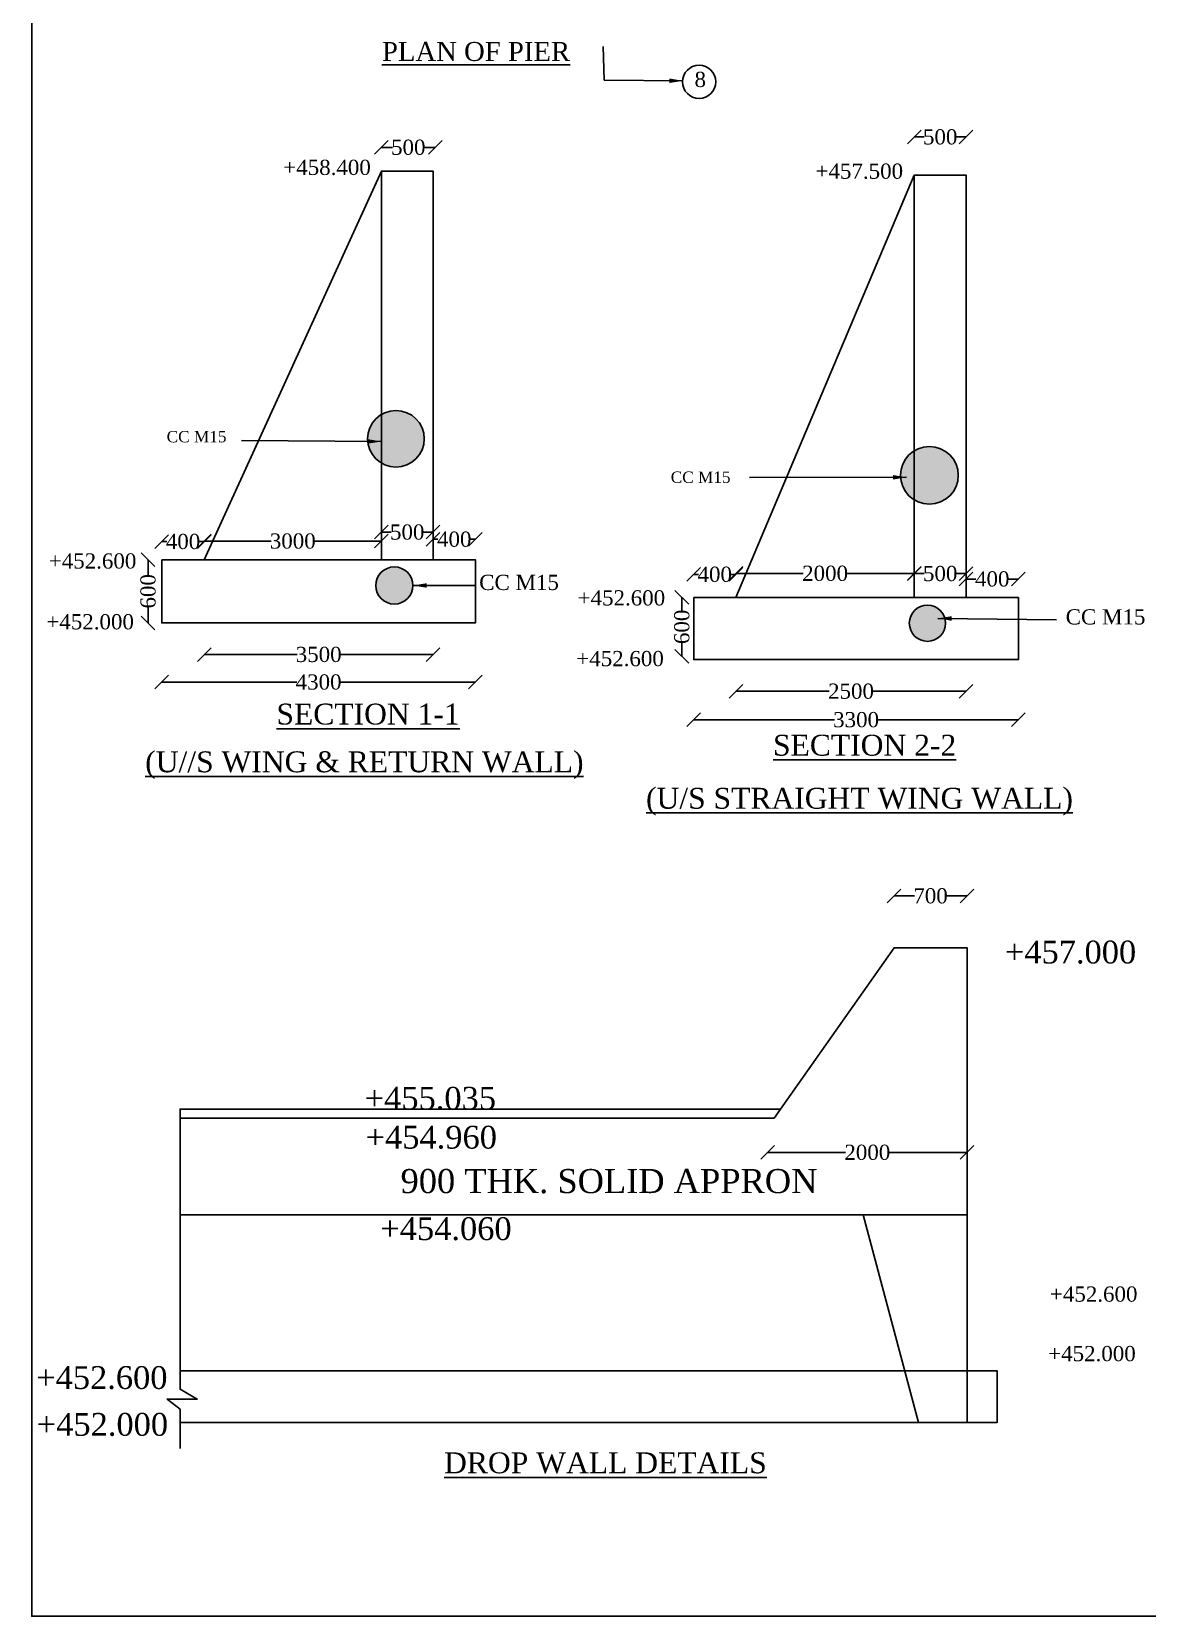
# Model space of a CAD drawing. Header units: millimetres. Extents: x 2133338 to 2187561, y 45599956 to 45638316.
# Drawn here: x 2133338 to 2148018, y 45599956 to 45620819 of the extents above; entities that cross this region are included whole.
import ezdxf

# ---------------------------------------------------------------- set-up
doc = ezdxf.new("R2010")
doc.units = ezdxf.units.MM
doc.header["$MEASUREMENT"] = 0
for name, color, linetype in [('DIMENSION', 7, 'Continuous'), ('DRAWING', 2, 'Continuous'), ('TEXT', 7, 'Continuous')]:
    doc.layers.add(name, color=color, linetype=linetype)
doc.styles.get("Standard").update_dxf_attribs({"font": 'times.ttf', "height": 200})
doc.dimstyles.get("Standard").update_dxf_attribs({"dimtxt": 200, "dimasz": 180, "dimexe": 0.18, "dimexo": 0.0625, "dimgap": 0.09, "dimtad": 0, "dimdec": 0, "dimzin": 0, "dimdsep": 46, "dimtxsty": 'Standard', "dimblk": 'OBLIQUE', "dimcen": 0.09, "dimse1": 1, "dimse2": 1, "dimadec": 0, "dimazin": 0, "dimtfac": 1, "dimtdec": 0, "dimtofl": 0, "dimtmove": 0, "dimatfit": 3, "dimfxl": 1, "dimtolj": 1, "dimtzin": 0, "dimarcsym": 0})

# ---------------------------------------------------------------- blocks, each defined once
blk = doc.blocks.new('_Oblique')
at = {"color": 0, "linetype": 'ByBlock', "lineweight": -2}
blk.add_line((-0.5, -0.5), (0.5, 0.5), dxfattribs=at)
blk = doc.blocks.new('*D89')
at = {"layer": 'Defpoints', "color": 0, "transparency": 16777216}
for p in [(2138648, 45619296), (2137939, 45618984), (2138648, 45618984)]:
    blk.add_point(p, dxfattribs=at)
at = {"layer": 'DIMENSION', "color": 0, "lineweight": -2, "transparency": 16777216}
for p, q in [((2137939, 45619296), (2138084, 45619296)), ((2138648, 45619296), (2138503, 45619296))]:
    blk.add_line(p, q, dxfattribs=at)
at = {"layer": 'DIMENSION', "color": 0, "lineweight": -2, "transparency": 16777216, "xscale": 180, "yscale": 180, "zscale": 180, "rotation": 180}
blk.add_blockref('_Oblique', (2137939, 45619296), dxfattribs=at)
at = {"layer": 'DIMENSION', "color": 0, "lineweight": -2, "transparency": 16777216, "xscale": 180, "yscale": 180, "zscale": 180}
blk.add_blockref('_Oblique', (2138648, 45619296), dxfattribs=at)
at = {"layer": 'DIMENSION', "color": 0, "transparency": 16777216, "insert": (2138293, 45619296), "char_height": 200, "attachment_point": 5}
blk.add_mtext('\\A1;500', dxfattribs=at)
blk = doc.blocks.new('*D90')
at = {"layer": 'Defpoints', "color": 0, "transparency": 16777216}
for p in [(2139176, 45614136), (2138620, 45613867), (2139176, 45613867)]:
    blk.add_point(p, dxfattribs=at)
at = {"layer": 'DIMENSION', "color": 0, "lineweight": -2, "transparency": 16777216}
for p, q in [((2138620, 45614136), (2138684, 45614136)), ((2139176, 45614136), (2139112, 45614136))]:
    blk.add_line(p, q, dxfattribs=at)
at = {"layer": 'DIMENSION', "color": 0, "lineweight": -2, "transparency": 16777216, "xscale": 180, "yscale": 180, "zscale": 180, "rotation": 180}
blk.add_blockref('_Oblique', (2138620, 45614136), dxfattribs=at)
at = {"layer": 'DIMENSION', "color": 0, "lineweight": -2, "transparency": 16777216, "xscale": 180, "yscale": 180, "zscale": 180}
blk.add_blockref('_Oblique', (2139176, 45614136), dxfattribs=at)
at = {"layer": 'DIMENSION', "color": 0, "transparency": 16777216, "insert": (2138898, 45614136), "char_height": 200, "attachment_point": 5}
blk.add_mtext('\\A1;400', dxfattribs=at)
blk = doc.blocks.new('*D91')
at = {"layer": 'Defpoints', "color": 0, "transparency": 16777216}
for p in [(2137939, 45614230), (2137939, 45613867), (2138620, 45613867)]:
    blk.add_point(p, dxfattribs=at)
at = {"layer": 'DIMENSION', "color": 0, "lineweight": -2, "transparency": 16777216}
for p, q in [((2137939, 45614230), (2138070, 45614230)), ((2138620, 45614230), (2138489, 45614230))]:
    blk.add_line(p, q, dxfattribs=at)
at = {"layer": 'DIMENSION', "color": 0, "lineweight": -2, "transparency": 16777216, "xscale": 180, "yscale": 180, "zscale": 180, "rotation": 180}
blk.add_blockref('_Oblique', (2137939, 45614230), dxfattribs=at)
at = {"layer": 'DIMENSION', "color": 0, "lineweight": -2, "transparency": 16777216, "xscale": 180, "yscale": 180, "zscale": 180}
blk.add_blockref('_Oblique', (2138620, 45614230), dxfattribs=at)
at = {"layer": 'DIMENSION', "color": 0, "transparency": 16777216, "insert": (2138279, 45614230), "char_height": 200, "attachment_point": 5}
blk.add_mtext('\\A1;500', dxfattribs=at)
blk = doc.blocks.new('*D92')
at = {"layer": 'Defpoints', "color": 0, "transparency": 16777216}
for p in [(2135608, 45614112), (2135608, 45613867), (2137939, 45613867)]:
    blk.add_point(p, dxfattribs=at)
at = {"layer": 'DIMENSION', "color": 0, "lineweight": -2, "transparency": 16777216}
for p, q in [((2135608, 45614112), (2136489, 45614112)), ((2137939, 45614112), (2137058, 45614112))]:
    blk.add_line(p, q, dxfattribs=at)
at = {"layer": 'DIMENSION', "color": 0, "lineweight": -2, "transparency": 16777216, "xscale": 180, "yscale": 180, "zscale": 180, "rotation": 180}
blk.add_blockref('_Oblique', (2135608, 45614112), dxfattribs=at)
at = {"layer": 'DIMENSION', "color": 0, "lineweight": -2, "transparency": 16777216, "xscale": 180, "yscale": 180, "zscale": 180}
blk.add_blockref('_Oblique', (2137939, 45614112), dxfattribs=at)
at = {"layer": 'DIMENSION', "color": 0, "transparency": 16777216, "insert": (2136773, 45614112), "char_height": 200, "attachment_point": 5}
blk.add_mtext('\\A1;3000', dxfattribs=at)
blk = doc.blocks.new('*D93')
at = {"layer": 'Defpoints', "color": 0, "transparency": 16777216}
for p in [(2135049, 45614106), (2135049, 45613867), (2135608, 45613867)]:
    blk.add_point(p, dxfattribs=at)
at = {"layer": 'DIMENSION', "color": 0, "lineweight": -2, "transparency": 16777216}
for p, q in [((2135049, 45614106), (2135115, 45614106)), ((2135608, 45614106), (2135543, 45614106))]:
    blk.add_line(p, q, dxfattribs=at)
at = {"layer": 'DIMENSION', "color": 0, "lineweight": -2, "transparency": 16777216, "xscale": 180, "yscale": 180, "zscale": 180, "rotation": 180}
blk.add_blockref('_Oblique', (2135049, 45614106), dxfattribs=at)
at = {"layer": 'DIMENSION', "color": 0, "lineweight": -2, "transparency": 16777216, "xscale": 180, "yscale": 180, "zscale": 180}
blk.add_blockref('_Oblique', (2135608, 45614106), dxfattribs=at)
at = {"layer": 'DIMENSION', "color": 0, "transparency": 16777216, "insert": (2135329, 45614106), "char_height": 200, "attachment_point": 5}
blk.add_mtext('\\A1;400', dxfattribs=at)
blk = doc.blocks.new('*D94')
at = {"layer": 'Defpoints', "color": 0, "transparency": 16777216}
for p in [(2135049, 45613867), (2134869, 45613035), (2135049, 45613035)]:
    blk.add_point(p, dxfattribs=at)
at = {"layer": 'DIMENSION', "color": 0, "lineweight": -2, "transparency": 16777216}
for p, q in [((2134869, 45613867), (2134869, 45613661)), ((2134869, 45613035), (2134869, 45613241))]:
    blk.add_line(p, q, dxfattribs=at)
at = {"layer": 'DIMENSION', "color": 0, "lineweight": -2, "transparency": 16777216, "xscale": 180, "yscale": 180, "zscale": 180}
for p, rotation in [((2134869, 45613867), 90), ((2134869, 45613035), 270)]:
    blk.add_blockref('_Oblique', p, dxfattribs=dict(at, rotation=rotation))
at = {"layer": 'DIMENSION', "color": 0, "transparency": 16777216, "insert": (2134869, 45613451), "char_height": 200, "attachment_point": 5, "rotation": 90}
blk.add_mtext('\\A1;600', dxfattribs=at)
blk = doc.blocks.new('*D95')
at = {"layer": 'Defpoints', "color": 0, "transparency": 16777216}
for p in [(2135049, 45613035), (2139176, 45613035), (2139176, 45612256)]:
    blk.add_point(p, dxfattribs=at)
at = {"layer": 'DIMENSION', "color": 0, "lineweight": -2, "transparency": 16777216}
for p, q in [((2135049, 45612256), (2136825, 45612256)), ((2139176, 45612256), (2137401, 45612256))]:
    blk.add_line(p, q, dxfattribs=at)
at = {"layer": 'DIMENSION', "color": 0, "lineweight": -2, "transparency": 16777216, "xscale": 180, "yscale": 180, "zscale": 180, "rotation": 180}
blk.add_blockref('_Oblique', (2135049, 45612256), dxfattribs=at)
at = {"layer": 'DIMENSION', "color": 0, "lineweight": -2, "transparency": 16777216, "xscale": 180, "yscale": 180, "zscale": 180}
blk.add_blockref('_Oblique', (2139176, 45612256), dxfattribs=at)
at = {"layer": 'DIMENSION', "color": 0, "transparency": 16777216, "insert": (2137113, 45612256), "char_height": 200, "attachment_point": 5}
blk.add_mtext('\\A1;4300', dxfattribs=at)
blk = doc.blocks.new('*D96')
at = {"layer": 'Defpoints', "color": 0, "transparency": 16777216}
for p in [(2135608, 45613867), (2138620, 45613867), (2135608, 45612619)]:
    blk.add_point(p, dxfattribs=at)
at = {"layer": 'DIMENSION', "color": 0, "lineweight": -2, "transparency": 16777216}
for p, q in [((2135608, 45612619), (2136830, 45612619)), ((2138620, 45612619), (2137398, 45612619))]:
    blk.add_line(p, q, dxfattribs=at)
at = {"layer": 'DIMENSION', "color": 0, "lineweight": -2, "transparency": 16777216, "xscale": 180, "yscale": 180, "zscale": 180, "rotation": 180}
blk.add_blockref('_Oblique', (2135608, 45612619), dxfattribs=at)
at = {"layer": 'DIMENSION', "color": 0, "lineweight": -2, "transparency": 16777216, "xscale": 180, "yscale": 180, "zscale": 180}
blk.add_blockref('_Oblique', (2138620, 45612619), dxfattribs=at)
at = {"layer": 'DIMENSION', "color": 0, "transparency": 16777216, "insert": (2137114, 45612619), "char_height": 200, "attachment_point": 5}
blk.add_mtext('\\A1;3500', dxfattribs=at)
blk = doc.blocks.new('*D97')
at = {"layer": 'Defpoints', "color": 0, "transparency": 16777216}
for p in [(2142049, 45612553), (2146322, 45612553), (2142049, 45611760)]:
    blk.add_point(p, dxfattribs=at)
at = {"layer": 'DIMENSION', "color": 0, "lineweight": -2, "transparency": 16777216}
for p, q in [((2142049, 45611760), (2143901, 45611760)), ((2146322, 45611760), (2144470, 45611760))]:
    blk.add_line(p, q, dxfattribs=at)
at = {"layer": 'DIMENSION', "color": 0, "lineweight": -2, "transparency": 16777216, "xscale": 180, "yscale": 180, "zscale": 180, "rotation": 180}
blk.add_blockref('_Oblique', (2142049, 45611760), dxfattribs=at)
at = {"layer": 'DIMENSION', "color": 0, "lineweight": -2, "transparency": 16777216, "xscale": 180, "yscale": 180, "zscale": 180}
blk.add_blockref('_Oblique', (2146322, 45611760), dxfattribs=at)
at = {"layer": 'DIMENSION', "color": 0, "transparency": 16777216, "insert": (2144186, 45611760), "char_height": 200, "attachment_point": 5}
blk.add_mtext('\\A1;3300', dxfattribs=at)
blk = doc.blocks.new('*D98')
at = {"layer": 'Defpoints', "color": 0, "transparency": 16777216}
for p in [(2142604, 45613370), (2145634, 45613370), (2142604, 45612135)]:
    blk.add_point(p, dxfattribs=at)
at = {"layer": 'DIMENSION', "color": 0, "lineweight": -2, "transparency": 16777216}
for p, q in [((2142604, 45612135), (2143832, 45612135)), ((2145634, 45612135), (2144406, 45612135))]:
    blk.add_line(p, q, dxfattribs=at)
at = {"layer": 'DIMENSION', "color": 0, "lineweight": -2, "transparency": 16777216, "xscale": 180, "yscale": 180, "zscale": 180, "rotation": 180}
blk.add_blockref('_Oblique', (2142604, 45612135), dxfattribs=at)
at = {"layer": 'DIMENSION', "color": 0, "lineweight": -2, "transparency": 16777216, "xscale": 180, "yscale": 180, "zscale": 180}
blk.add_blockref('_Oblique', (2145634, 45612135), dxfattribs=at)
at = {"layer": 'DIMENSION', "color": 0, "transparency": 16777216, "insert": (2144119, 45612135), "char_height": 200, "attachment_point": 5}
blk.add_mtext('\\A1;2500', dxfattribs=at)
blk = doc.blocks.new('*D99')
at = {"layer": 'Defpoints', "color": 0, "transparency": 16777216}
for p in [(2145634, 45613613), (2145634, 45613370), (2146322, 45613370)]:
    blk.add_point(p, dxfattribs=at)
at = {"layer": 'DIMENSION', "color": 0, "lineweight": -2, "transparency": 16777216}
for p, q in [((2145634, 45613613), (2145764, 45613613)), ((2146322, 45613613), (2146192, 45613613))]:
    blk.add_line(p, q, dxfattribs=at)
at = {"layer": 'DIMENSION', "color": 0, "lineweight": -2, "transparency": 16777216, "xscale": 180, "yscale": 180, "zscale": 180, "rotation": 180}
blk.add_blockref('_Oblique', (2145634, 45613613), dxfattribs=at)
at = {"layer": 'DIMENSION', "color": 0, "lineweight": -2, "transparency": 16777216, "xscale": 180, "yscale": 180, "zscale": 180}
blk.add_blockref('_Oblique', (2146322, 45613613), dxfattribs=at)
at = {"layer": 'DIMENSION', "color": 0, "transparency": 16777216, "insert": (2145978, 45613613), "char_height": 200, "attachment_point": 5}
blk.add_mtext('\\A1;400', dxfattribs=at)
blk = doc.blocks.new('*D100')
at = {"layer": 'Defpoints', "color": 0, "transparency": 16777216}
for p in [(2144952, 45613684), (2144952, 45613370), (2145634, 45613370)]:
    blk.add_point(p, dxfattribs=at)
at = {"layer": 'DIMENSION', "color": 0, "lineweight": -2, "transparency": 16777216}
for p, q in [((2144952, 45613684), (2145083, 45613684)), ((2145634, 45613684), (2145502, 45613684))]:
    blk.add_line(p, q, dxfattribs=at)
at = {"layer": 'DIMENSION', "color": 0, "lineweight": -2, "transparency": 16777216, "xscale": 180, "yscale": 180, "zscale": 180, "rotation": 180}
blk.add_blockref('_Oblique', (2144952, 45613684), dxfattribs=at)
at = {"layer": 'DIMENSION', "color": 0, "lineweight": -2, "transparency": 16777216, "xscale": 180, "yscale": 180, "zscale": 180}
blk.add_blockref('_Oblique', (2145634, 45613684), dxfattribs=at)
at = {"layer": 'DIMENSION', "color": 0, "transparency": 16777216, "insert": (2145293, 45613684), "char_height": 200, "attachment_point": 5}
blk.add_mtext('\\A1;500', dxfattribs=at)
blk = doc.blocks.new('*D101')
at = {"layer": 'Defpoints', "color": 0, "transparency": 16777216}
for p in [(2142604, 45613687), (2142604, 45613370), (2144952, 45613370)]:
    blk.add_point(p, dxfattribs=at)
at = {"layer": 'DIMENSION', "color": 0, "lineweight": -2, "transparency": 16777216}
for p, q in [((2142604, 45613687), (2143491, 45613687)), ((2144952, 45613687), (2144065, 45613687))]:
    blk.add_line(p, q, dxfattribs=at)
at = {"layer": 'DIMENSION', "color": 0, "lineweight": -2, "transparency": 16777216, "xscale": 180, "yscale": 180, "zscale": 180, "rotation": 180}
blk.add_blockref('_Oblique', (2142604, 45613687), dxfattribs=at)
at = {"layer": 'DIMENSION', "color": 0, "lineweight": -2, "transparency": 16777216, "xscale": 180, "yscale": 180, "zscale": 180}
blk.add_blockref('_Oblique', (2144952, 45613687), dxfattribs=at)
at = {"layer": 'DIMENSION', "color": 0, "transparency": 16777216, "insert": (2143778, 45613687), "char_height": 200, "attachment_point": 5}
blk.add_mtext('\\A1;2000', dxfattribs=at)
blk = doc.blocks.new('*D102')
at = {"layer": 'Defpoints', "color": 0, "transparency": 16777216}
for p in [(2142049, 45613674), (2142049, 45613370), (2142604, 45613370)]:
    blk.add_point(p, dxfattribs=at)
at = {"layer": 'DIMENSION', "color": 0, "lineweight": -2, "transparency": 16777216}
for p, q in [((2142049, 45613674), (2142112, 45613674)), ((2142604, 45613674), (2142540, 45613674))]:
    blk.add_line(p, q, dxfattribs=at)
at = {"layer": 'DIMENSION', "color": 0, "lineweight": -2, "transparency": 16777216, "xscale": 180, "yscale": 180, "zscale": 180, "rotation": 180}
blk.add_blockref('_Oblique', (2142049, 45613674), dxfattribs=at)
at = {"layer": 'DIMENSION', "color": 0, "lineweight": -2, "transparency": 16777216, "xscale": 180, "yscale": 180, "zscale": 180}
blk.add_blockref('_Oblique', (2142604, 45613674), dxfattribs=at)
at = {"layer": 'DIMENSION', "color": 0, "transparency": 16777216, "insert": (2142326, 45613674), "char_height": 200, "attachment_point": 5}
blk.add_mtext('\\A1;400', dxfattribs=at)
blk = doc.blocks.new('*D103')
at = {"layer": 'Defpoints', "color": 0, "transparency": 16777216}
for p in [(2142049, 45613370), (2141893, 45612595), (2142049, 45612595)]:
    blk.add_point(p, dxfattribs=at)
at = {"layer": 'DIMENSION', "color": 0, "lineweight": -2, "transparency": 16777216}
for p, q in [((2141893, 45613370), (2141893, 45613193)), ((2141893, 45612595), (2141893, 45612773))]:
    blk.add_line(p, q, dxfattribs=at)
at = {"layer": 'DIMENSION', "color": 0, "lineweight": -2, "transparency": 16777216, "xscale": 180, "yscale": 180, "zscale": 180}
for p, rotation in [((2141893, 45613370), 90), ((2141893, 45612595), 270)]:
    blk.add_blockref('_Oblique', p, dxfattribs=dict(at, rotation=rotation))
at = {"layer": 'DIMENSION', "color": 0, "transparency": 16777216, "insert": (2141893, 45612983), "char_height": 200, "attachment_point": 5, "rotation": 90}
blk.add_mtext('\\A1;600', dxfattribs=at)
blk = doc.blocks.new('*D104')
at = {"layer": 'Defpoints', "color": 0, "transparency": 16777216}
for p in [(2145634, 45619433), (2144952, 45618930), (2145634, 45618930)]:
    blk.add_point(p, dxfattribs=at)
at = {"layer": 'DIMENSION', "color": 0, "lineweight": -2, "transparency": 16777216}
for p, q in [((2144952, 45619433), (2145083, 45619433)), ((2145634, 45619433), (2145502, 45619433))]:
    blk.add_line(p, q, dxfattribs=at)
at = {"layer": 'DIMENSION', "color": 0, "lineweight": -2, "transparency": 16777216, "xscale": 180, "yscale": 180, "zscale": 180, "rotation": 180}
blk.add_blockref('_Oblique', (2144952, 45619433), dxfattribs=at)
at = {"layer": 'DIMENSION', "color": 0, "lineweight": -2, "transparency": 16777216, "xscale": 180, "yscale": 180, "zscale": 180}
blk.add_blockref('_Oblique', (2145634, 45619433), dxfattribs=at)
at = {"layer": 'DIMENSION', "color": 0, "transparency": 16777216, "insert": (2145293, 45619433), "char_height": 200, "attachment_point": 5}
blk.add_mtext('\\A1;500', dxfattribs=at)
blk = doc.blocks.new('*D152')
at = {"layer": 'Defpoints', "color": 0, "transparency": 16777216}
for p in [(2144686, 45609441), (2144686, 45608758), (2145646, 45608758)]:
    blk.add_point(p, dxfattribs=at)
at = {"layer": 'DIMENSION', "color": 0, "lineweight": -2, "transparency": 16777216}
for p, q in [((2144686, 45609441), (2144955, 45609441)), ((2145646, 45609441), (2145377, 45609441))]:
    blk.add_line(p, q, dxfattribs=at)
at = {"layer": 'DIMENSION', "color": 0, "lineweight": -2, "transparency": 16777216, "xscale": 180, "yscale": 180, "zscale": 180, "rotation": 180}
blk.add_blockref('_Oblique', (2144686, 45609441), dxfattribs=at)
at = {"layer": 'DIMENSION', "color": 0, "lineweight": -2, "transparency": 16777216, "xscale": 180, "yscale": 180, "zscale": 180}
blk.add_blockref('_Oblique', (2145646, 45609441), dxfattribs=at)
at = {"layer": 'DIMENSION', "color": 0, "transparency": 16777216, "insert": (2145166, 45609441), "char_height": 200, "attachment_point": 5}
blk.add_mtext('\\A1;700', dxfattribs=at)
blk = doc.blocks.new('*D153')
at = {"layer": 'Defpoints', "color": 0, "transparency": 16777216}
for p in [(2143022, 45606183), (2145646, 45606203), (2143022, 45606064)]:
    blk.add_point(p, dxfattribs=at)
at = {"layer": 'DIMENSION', "color": 0, "lineweight": -2, "transparency": 16777216}
for p, q in [((2143022, 45606064), (2144047, 45606064)), ((2145646, 45606064), (2144621, 45606064))]:
    blk.add_line(p, q, dxfattribs=at)
at = {"layer": 'DIMENSION', "color": 0, "lineweight": -2, "transparency": 16777216, "xscale": 180, "yscale": 180, "zscale": 180, "rotation": 180}
blk.add_blockref('_Oblique', (2143022, 45606064), dxfattribs=at)
at = {"layer": 'DIMENSION', "color": 0, "lineweight": -2, "transparency": 16777216, "xscale": 180, "yscale": 180, "zscale": 180}
blk.add_blockref('_Oblique', (2145646, 45606064), dxfattribs=at)
at = {"layer": 'DIMENSION', "color": 0, "transparency": 16777216, "insert": (2144334, 45606064), "char_height": 200, "attachment_point": 5}
blk.add_mtext('\\A1;2000', dxfattribs=at)

msp = doc.modelspace()

# ---------------------------------------------------------------- hatches: boundary and pattern name
at = {"layer": 'DRAWING'}
h = msp.add_hatch(dxfattribs=at)
h.set_pattern_fill('AR-CONC', color=0, scale=30, style=0)
h.set_pattern_definition([(50, (0, 0), (215.1780548, -18.8256405), [22.5, -247.5]), (355, (0, 0), (-41.6254001, 225.6576401), [18, -198]), (100.4514, (17.93, -1.57), (173.5528145, 206.8318626), [19.122057, -210.3426336]), (46.1842, (0, 60), (320.1723146, -49.6557043), [33.75, -371.25]), (96.6356, (26.68, 55.86), (280.3988117, 292.2353613), [28.6830864, -315.5139]), (351.1842, (0, 60), (280.3985835, 292.2355803), [27, -297]), (21, (30, 45), (179.07211564, -120.7856672), [22.5, -247.5]), (326, (30, 45), (72.9945996, 217.5450135), [18, -198]), (71.4514, (44.92, 34.93), (252.0667886, 96.759149), [19.122057, -210.3426336]), (37.5, (0, 0), (3.6479566, 99.86815615), [0, -195.6, 0, -201, 0, -198.75]), (7.5, (0, 0), (78.92086123, 118.32351356), [0, -114.6, 0, -191.1, 0, -75.75]), (327.5, (-66.9, 0), (160.14673085, -6.76646152), [0, -75, 0, -234, 0, -310.5]), (317.5, (-96.9, 0), (174.9558508, 30.0314947), [0, -97.5, 0, -155.4, 0, -220.5])])
edge = h.paths.add_edge_path()
edge.add_arc((2138130.4, 45615459.1), 373, 0, 360)
edge = h.paths.add_edge_path()
edge.add_arc((2138108.9, 45613527.9), 244.9, 0, 360)
edge = h.paths.add_edge_path()
edge.add_arc((2145125.4, 45613031.1), 238.9, 0, 360)
edge = h.paths.add_edge_path()
edge.add_arc((2145151, 45614978.4), 380.2, 0, 360)
edge = h.paths.add_edge_path()
edge.add_arc((2153333.4, 45617759.1), 332.3, 0, 360)
edge = h.paths.add_edge_path()
edge.add_arc((2153079.6, 45615770.4), 242.5, 0, 360)
edge = h.paths.add_edge_path()
edge.add_arc((2162071.4, 45614955.6), 235.9, 0, 360)
edge = h.paths.add_edge_path()
edge.add_arc((2162027, 45616901.2), 359.8, 0, 360)
edge = h.paths.add_edge_path()
edge.add_arc((2170793.9, 45616085.2), 355, 0, 360)
edge = h.paths.add_edge_path()
edge.add_arc((2170767.3, 45614147.3), 249.8, 0, 360)

# ---------------------------------------------------------------- linework, layer by layer
at = {"layer": 'DIMENSION', "color": 0}
msp.add_lwpolyline([(2187485.7, 45599956.5), (2133337.6, 45599956.5), (2133337.6, 45638315.9), (2187485.7, 45638315.9)], close=True, dxfattribs=at)
msp.add_circle((2142120.4, 45620158.3), 218.9, dxfattribs=at)
at = {"layer": 'DRAWING', "color": 0}
for points in [[(2138620.1, 45613866.5), (2138620.1, 45618984.1), (2137938.9, 45618984.1), (2135607.8, 45613866.5)], [(2137938.9, 45618984.1), (2137938.9, 45613866.5)], [(2145633.5, 45613369.8), (2145633.5, 45618930.1), (2144951.6, 45618930.1), (2142603.6, 45613369.8)], [(2144951.6, 45618930.1), (2144951.6, 45613369.8)], [(2143189.3, 45606633.7), (2144685.7, 45608757.9), (2145646.5, 45608757.9), (2145646.5, 45602510.3)], [(2135290.4, 45602167.6), (2135290.4, 45602683.5), (2135119.7, 45602817.2), (2135515.7, 45602817.2), (2135290.4, 45602946.2), (2135290.4, 45606633.7), (2143189.3, 45606633.7), (2143106.9, 45606513.2), (2135290.4, 45606513.2)], [(2135290.4, 45605241.6), (2145646.5, 45605241.6)], [(2144280.6, 45605241.6), (2145008.2, 45602507.9)], [(2135290.4, 45603189.5), (2146041.3, 45603189.5), (2146041.3, 45602507.9), (2135290.4, 45602507.9)]]:
    msp.add_lwpolyline(points, dxfattribs=at)
for points in [[(2135049.4, 45613866.5), (2139176.2, 45613866.5), (2139176.2, 45613034.7), (2135049.4, 45613034.7)], [(2142048.7, 45613369.8), (2146322.5, 45613369.8), (2146322.5, 45612552.6), (2142048.7, 45612552.6)]]:
    msp.add_lwpolyline(points, close=True, dxfattribs=at)
for centre, radius in [((2138130.4, 45615459.1), 373), ((2145151, 45614978.4), 380.2), ((2138108.9, 45613527.9), 244.9), ((2145125.4, 45613031.1), 238.9)]:
    msp.add_circle(centre, radius, dxfattribs=at)

# ---------------------------------------------------------------- texts
at = {"layer": 'TEXT', "color": 0}
for s, height, p in [('%%UPLAN OF PIER', 250, (2137946.8, 45620433.4)), ('8', 200, (2142059.8, 45620090.4)), ('+458.400', 200, (2136648, 45618932.7)), ('+457.500', 200, (2143652.5, 45618882.6)), ('CC M15', 150, (2135113.5, 45615412.2)), ('CC M15', 150, (2141747, 45614878.1)), ('+452.600', 200, (2133562.3, 45613750.6)), ('CC M15', 200, (2139226.2, 45613468.4)), ('+452.600', 200, (2140521.6, 45613264.7)), ('+452.000', 200, (2133530.7, 45612950.3)), ('CC M15', 200, (2146944.5, 45613014.8)), ('+452.600', 200, (2140504, 45612465.5)), ('%%USECTION 1-1', 275, (2136558.1, 45611697.4)), ('%%USECTION 2-2', 275, (2143092.7, 45611287.5)), ('%%U(U//S WING & RETURN WALL)', 275, (2134831.7, 45611068.8)), ('%%U(U/S STRAIGHT WING WALL)', 275, (2141421.9, 45610589)), ('+457.000', 300, (2146143.9, 45608551.4)), ('+455.035', 300, (2137719.6, 45606626.9)), ('+454.960', 300, (2137731.6, 45606114)), ('900 THK. SOLID APPRON', 317.338, (2138191.7, 45605528.1)), ('+454.060', 300, (2137925.2, 45604910)), ('+452.600', 200, (2146736.9, 45604098.9)), ('+452.000', 200, (2146714.2, 45603315.1)), ('+452.600', 300, (2133396.4, 45602949.7)), ('+452.000', 300, (2133404.1, 45602333.5)), ('%%UDROP WALL DETAILS', 275, (2138764.5, 45601839.7))]:
    msp.add_text(s, height=height, dxfattribs=at).set_placement(p)

# ---------------------------------------------------------------- dimensions: what is measured, and where the dimension line sits
at = {"layer": 'DIMENSION', "color": 0}
for base, p1, p2, text, picture, middle in [((2145633.5, 45619433.2), (2144951.6, 45618930.1), (2145633.5, 45618930.1), '500', '*D104', (2145292.5, 45619433.2)), ((2138647.8, 45619295.9), (2137938.9, 45618984.1), (2138647.8, 45618984.1), '500', '*D89', (2138293.4, 45619295.9)), ((2137938.9, 45614230.2), (2138620.1, 45613866.5), (2137938.9, 45613866.5), '500', '*D91', (2138279.5, 45614230.2)), ((2135049.4, 45614106.2), (2135607.8, 45613866.5), (2135049.4, 45613866.5), '400', '*D93', (2135328.6, 45614106.2)), ((2135607.8, 45614112), (2137938.9, 45613866.5), (2135607.8, 45613866.5), '3000', '*D92', (2136773.3, 45614112)), ((2139176.2, 45614136.1), (2138620.1, 45613866.5), (2139176.2, 45613866.5), '400', '*D90', (2138898.2, 45614136.1)), ((2135607.8, 45612619.1), (2138620.1, 45613866.5), (2135607.8, 45613866.5), '3500', '*D96', (2137114, 45612619.1)), ((2142048.7, 45613673.7), (2142603.6, 45613369.8), (2142048.7, 45613369.8), '400', '*D102', (2142326.1, 45613673.7)), ((2142603.6, 45613687.1), (2144951.6, 45613369.8), (2142603.6, 45613369.8), '2000', '*D101', (2143777.6, 45613687.1)), ((2144951.6, 45613684.4), (2145633.5, 45613369.8), (2144951.6, 45613369.8), '500', '*D100', (2145292.5, 45613684.4)), ((2145633.5, 45613612.9), (2146322.5, 45613369.8), (2145633.5, 45613369.8), '400', '*D99', (2145978, 45613612.9)), ((2142603.6, 45612135), (2145633.5, 45613369.8), (2142603.6, 45613369.8), '2500', '*D98', (2144118.5, 45612135)), ((2139176.2, 45612255.9), (2135049.4, 45613034.7), (2139176.2, 45613034.7), '4300', '*D95', (2137112.8, 45612255.9)), ((2142048.7, 45611760.3), (2146322.5, 45612552.6), (2142048.7, 45612552.6), '3300', '*D97', (2144185.6, 45611760.3)), ((2144685.7, 45609440.6), (2145646.5, 45608757.9), (2144685.7, 45608757.9), '700', '*D152', (2145166.1, 45609440.6)), ((2143022.5, 45606064.4), (2145646.5, 45606203.1), (2143022.5, 45606183.3), '2000', '*D153', (2144334.5, 45606064.4))]:
    dim = msp.add_linear_dim(base=base, p1=p1, p2=p2, text=text, dimstyle='Standard', dxfattribs=at)
    dim.commit()
    dim.dimension.update_dxf_attribs({"geometry": picture, "text_midpoint": middle})
for base, p1, p2, picture, middle in [((2134869.3, 45613034.7), (2135049.4, 45613866.5), (2135049.4, 45613034.7), '*D94', (2134869.3, 45613450.6)), ((2141893.4, 45612595.4), (2142048.7, 45613369.8), (2142048.7, 45612595.4), '*D103', (2141893.4, 45612982.6))]:
    dim = msp.add_linear_dim(base=base, p1=p1, p2=p2, angle=90, text='600', dimstyle='Standard', dxfattribs=at)
    dim.commit()
    dim.dimension.update_dxf_attribs({"geometry": picture, "text_midpoint": middle})

# ---------------------------------------------------------------- leaders
for points in [[(2141909.1, 45620171.7), (2140869.7, 45620179.7), (2140859, 45620623.8)], [(2137938.9, 45615423.2), (2136096.6, 45615437.4)], [(2144851.4, 45614952.5), (2142785.4, 45614949.2)], [(2138353.8, 45613527.9), (2139176.2, 45613527.9)], [(2145262.5, 45613095), (2146821.7, 45613077.4)]]:
    msp.add_leader(points, dimstyle='Standard', override={"dimgap": 0.09, "dimtad": 0}, dxfattribs=at)

doc.saveas('drawing.dxf')
